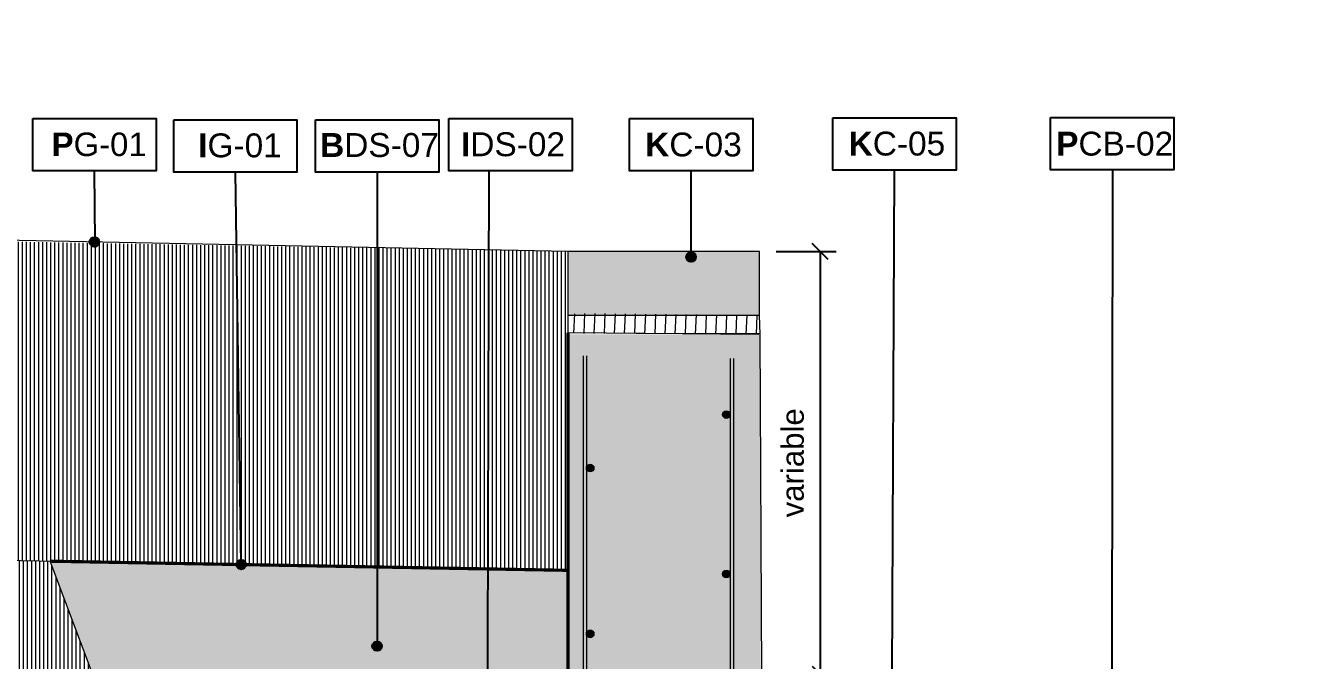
# Model space of a CAD drawing. Header units: metres. Extents: x -325 to 301, y -147 to 149.
# Drawn here: x 27.978 to 29.983, y 84.893 to 85.889 of the extents above; entities that cross this region are included whole.
import ezdxf

# ---------------------------------------------------------------- set-up
doc = ezdxf.new("R2010")
doc.units = ezdxf.units.M
doc.linetypes.add('ACAD_ISO03W100', pattern=[30, 12, -18])
doc.layers.get('Defpoints').update_dxf_attribs({"lineweight": 13})
doc.layers.add('-AUX_MON', color=3, linetype='Continuous', plot=False)
doc.layers.add('0-TX-1_25', color=7, linetype='Continuous', true_color=0x3f4f7f)
doc.layers.add('3-TR-paviment fort', color=7, linetype='Continuous', true_color=0xd1d1d1)
for name, color, linetype in [('02-L-Geotextile', 32, 'Continuous'), ('02-L-Waterproofing Membrane', 152, 'Continuous'), ('A-KEYPLAN_HATCH', 7, 'Continuous'), ('A_TEXT_2', 7, 'Continuous')]:
    doc.layers.add(name, color=color, linetype=linetype)
for name, color, linetype, lineweight, true_color in [('03-TR-Paviment_01_Compacted Ground', 7, 'Continuous', 5, 0xc5a967), ('3-TR grava', 7, 'Continuous', 5, 0x666666), ('3-TR sorra granitica', 7, 'Continuous', 0, 0xf2dac9), ('3-TR tot_u', 7, 'Continuous', 5, 0x787878)]:
    doc.layers.add(name, color=color, linetype=linetype, lineweight=lineweight, true_color=true_color)
for name, color, linetype, lineweight in [('1-CM', 7, 'Continuous', 0), ('2-metall', 5, 'Continuous', 0), ('3-TR Seleccionat', 44, 'Continuous', 0)]:
    doc.layers.add(name, color=color, linetype=linetype, lineweight=lineweight)
doc.styles.add('Arial_4', font='arial.ttf', dxfattribs={"height": 1.8})
doc.styles.get("Standard").update_dxf_attribs({"font": 'arial.ttf'})
doc.dimstyles.new('ISO-25', dxfattribs={"dimtxt": 0.1, "dimasz": 0.1, "dimexe": 0.1, "dimexo": 0.1, "dimgap": 0.1, "dimtad": 1, "dimdec": 0, "dimlfac": 100, "dimzin": 9, "dimtxsty": 'Standard', "dimblk": 'OBLIQUE', "dimcen": 0.1, "dimadec": 0, "dimazin": 0, "dimtfac": 1, "dimtdec": 0, "dimtmove": 0, "dimatfit": 3, "dimldrblk": 'OBLIQUE', "dimfxl": 1, "dimarcsym": 0})

# ---------------------------------------------------------------- blocks, each defined once
blk = doc.blocks.new('hatch keyplan 2')
at = {"layer": 'A-KEYPLAN_HATCH'}
blk.add_lwpolyline([(0, 0.005476596624248486), (0.012874798693294, 0.005476596623793739), (0.012874798693294, -2.273736754432321e-13), (0, 0)], close=True, dxfattribs=at)
blk = doc.blocks.new('hatch keyplan')
at = {"layer": 'A-KEYPLAN_HATCH'}
blk.add_blockref('hatch keyplan 2', (1.430579833341536, 0.8521467901477053), dxfattribs=at)
blk = doc.blocks.new('PCB03')
at = {"layer": 'A-KEYPLAN_HATCH'}
blk.add_blockref('hatch keyplan', (-1.42957983326266, -0.8521467901535917), dxfattribs=at)
at = {"layer": 'A_TEXT_2', "insert": (0.0002022692309803231, 0.0039881901570753), "char_height": 0.0025, "attachment_point": 1}
blk.add_mtext_dynamic_manual_height_columns('\\pi0.00139;{\\fArial|b1|i0|c0|p34;P}CB-02', width=0.01456192034901793, gutter_width=0.015, heights=[0], dxfattribs=at)
blk = doc.blocks.new('I-06B')
at = {"layer": 'A-KEYPLAN_HATCH'}
blk.add_blockref('hatch keyplan', (-1.430579833341536, -0.8521467901477053), dxfattribs=at)
at = {"layer": 'A_TEXT_2', "insert": (-0.0007977307986626325, 0.00404589630651675), "char_height": 0.0025, "attachment_point": 1}
blk.add_mtext_dynamic_manual_height_columns('\\pi0.00206;{\\fArial|b1|i0|c0|p34;I}DS-02', width=0.01456192034901793, gutter_width=0.015, heights=[0], dxfattribs=at)
blk = doc.blocks.new('_Oblique')
at = {"color": 0, "lineweight": -2}
blk.add_line((-0.499999999995058, -0.4999999998130015), (0.500000000028669, 0.500000000163238), dxfattribs=at)
blk = doc.blocks.new('*D1653')
at = {"layer": '0-TX-1_25', "color": 0, "lineweight": -2, "transparency": 16777216}
for p, q in [((24.16364326988585, 85.8758038612811), (24.06692152294196, 85.8758038612811)), ((24.09192152294196, 85.46187065475064), (24.09192152294196, 85.8758038612811)), ((24.19192152294196, 85.46187065475064), (24.06692152294196, 85.46187065475064))]:
    blk.add_line(p, q, dxfattribs=at)
at = {"layer": 'Defpoints', "color": 0, "transparency": 16777216}
for p in [(24.09192152294196, 85.8758038612811), (24.18864326988584, 85.8758038612811), (50.24644041459223, 85.46187065475065)]:
    blk.add_point(p, dxfattribs=at)
at = {"layer": '0-TX-1_25', "color": 0, "lineweight": -2, "transparency": 16777216, "xscale": 0.025, "yscale": 0.025, "zscale": 0.025}
for p, rotation in [((24.09192152294196, 85.8758038612811), 90), ((24.09192152294196, 85.46187065475064), 270)]:
    blk.add_blockref('_Oblique', p, dxfattribs=dict(at, rotation=rotation))
at = {"layer": '0-TX-1_25', "color": 0, "transparency": 16777216, "insert": (24.04934989947676, 85.66883725801586), "char_height": 0.035, "attachment_point": 5, "rotation": 90}
blk.add_mtext('41', dxfattribs=at)
blk = doc.blocks.new('PG01')
at = {"layer": 'A-KEYPLAN_HATCH'}
blk.add_blockref('hatch keyplan', (-1.429579833357655, -0.8521467901535917), dxfattribs=at)
at = {"layer": 'A-KEYPLAN_HATCH', "insert": (0.0002088285972341453, 0.004018987597631085), "char_height": 0.002458832335329341, "attachment_point": 1, "line_spacing_factor": 0.9385317878468563, "style": 'Arial_4'}
blk.add_mtext_dynamic_manual_height_columns('\\pi0.00276;{\\fArial|b1|i0|c0|p34;P}G-01', width=0.01456192034901793, gutter_width=0.015, heights=[0], dxfattribs=at)
blk = doc.blocks.new('*D1654')
at = {"layer": '0-TX-1_25', "color": 0, "lineweight": -2, "transparency": 16777216}
for p, q in [((28.82767881933326, 84.39390185786893), (28.82767881933326, 84.26890185786893)), ((29.13177894718098, 84.29390185786896), (29.13177894718098, 84.31890185786897)), ((28.82767881933326, 84.29390185786893), (29.13177894718098, 84.29390185786893))]:
    blk.add_line(p, q, dxfattribs=at)
at = {"layer": 'Defpoints', "color": 0, "transparency": 16777216}
for p in [(28.82767881933326, 85.40718264077012), (29.13177894718098, 84.29390185786895), (29.13177894718098, 84.29390185786893)]:
    blk.add_point(p, dxfattribs=at)
at = {"layer": '0-TX-1_25', "color": 0, "lineweight": -2, "transparency": 16777216, "xscale": 0.025, "yscale": 0.025, "zscale": 0.025, "rotation": 180}
blk.add_blockref('_Oblique', (28.82767881933326, 84.29390185786893), dxfattribs=at)
at = {"layer": '0-TX-1_25', "color": 0, "lineweight": -2, "transparency": 16777216, "xscale": 0.025, "yscale": 0.025, "zscale": 0.025}
blk.add_blockref('_Oblique', (29.13177894718098, 84.29390185786893), dxfattribs=at)
at = {"layer": '0-TX-1_25', "color": 0, "transparency": 16777216, "insert": (28.97972888325712, 84.33678384968339), "char_height": 0.035, "attachment_point": 5}
blk.add_mtext('30', dxfattribs=at)
blk = doc.blocks.new('Rodó Metàlic 12mm')
at = {"layer": '2-metall'}
h = blk.add_hatch(color=256, dxfattribs=at)
h.dxf.hatch_style = 1
h.paths.add_polyline_path([(-0.006, 0, 1), (0.006, 0, 1)])
blk.add_circle((0, 0), 0.006, dxfattribs=at)
blk = doc.blocks.new('*U1645')
at = {"layer": '2-metall', "rotation": 180}
blk.add_blockref('Rodó Metàlic 12mm', (0.01516838321310843, -0.005999999618680363), dxfattribs=at)
blk = doc.blocks.new('*U1646')
at = {"layer": '2-metall', "color": 0, "linetype": 'ByBlock', "lineweight": -2, "transparency": 16777216}
for p, rotation in [((28.85641892094286, 85.17995699305631), 89.99999999999999), ((28.85641892094286, 84.91995699305632), 89.99999999999999), ((28.85641892094286, 84.65995699305631), 89.99999999999999), ((28.85641892094286, 84.39995699305632), 89.99999999999999), ((28.85641892094286, 84.13995699305632), 89.99999999999999), ((28.90262815660024, 83.91758215524959), 180), ((29.16262815660024, 83.91758215524959), 180), ((29.42262815660024, 83.91758215524959), 180)]:
    blk.add_blockref('*U1645', p, dxfattribs=dict(at, rotation=rotation))
blk = doc.blocks.new('*U1647')
at = {"layer": '2-metall'}
blk.add_blockref('Rodó Metàlic 12mm', (0.0123783490406737, 0.005999314743633022), dxfattribs=at)
blk = doc.blocks.new('*U1648')
at = {"layer": '2-metall', "color": 0, "linetype": 'ByBlock', "lineweight": -2, "transparency": 16777216, "rotation": 90.00000000000001}
for p in [(29.08201131867871, 85.26662083376183), (29.08201131867871, 85.01662083376183), (29.08201131867871, 84.76662083376183), (29.08201131867871, 84.51662083376183), (29.08201131867871, 84.26662083376183), (29.08201131867871, 84.01662083376183)]:
    blk.add_blockref('*U1647', p, dxfattribs=at)
at = {"layer": '2-metall', "color": 0, "linetype": 'ByBlock', "lineweight": -2, "transparency": 16777216}
blk.add_blockref('*U1647', (28.87841541285398, 83.96163266612245), dxfattribs=at)
blk = doc.blocks.new('K02')
at = {"layer": 'A-KEYPLAN_HATCH'}
blk.add_blockref('hatch keyplan', (-1.430579833245696, -0.8521467901477054), dxfattribs=at)
at = {"layer": 'A_TEXT_2', "insert": (-0.0007977307987558913, 0.004020148496218123), "char_height": 0.0025, "attachment_point": 1}
blk.add_mtext_dynamic_manual_height_columns('\\pi0.00244;{\\fArial|b1|i0|c0|p34;K}C-03', width=0.01456192034901793, gutter_width=0.015, heights=[0], dxfattribs=at)
blk = doc.blocks.new('B-DS07')
at = {"layer": 'A-KEYPLAN_HATCH'}
blk.add_blockref('hatch keyplan', (-1.430579833341536, -0.8521467901477053), dxfattribs=at)
at = {"layer": 'A_TEXT_2', "insert": (-0.0007977306934924266, 0.004083503112212838), "char_height": 0.0025, "attachment_point": 1}
blk.add_mtext_dynamic_manual_height_columns('\\pi0.00128;{\\fArial|b1|i0|c0|p34;B}DS-07', width=0.01456192034901793, gutter_width=0.015, heights=[0], dxfattribs=at)
blk = doc.blocks.new('POINT')
at = {"layer": '0-TX-1_25'}
h = blk.add_hatch(dxfattribs=at)
h.set_pattern_fill('ANGLE', color=256)
h.set_pattern_definition([(0, (-83.74681484067048, -12.72584030761209), (0, 6.985), [5.08, -1.905]), (90, (-83.74681484067048, -12.72584030761209), (-6.985, 4.277078946022131e-16), [5.08, -1.905])])
edge = h.paths.add_edge_path()
edge.add_arc((0, 0), 0.0075, 0, 360)
h = blk.add_hatch(color=256, dxfattribs=at)
h.dxf.hatch_style = 1
edge = h.paths.add_edge_path()
edge.add_arc((0, 0), 0.0075, 0, 360)
blk.add_circle((0, 0), 0.0075, dxfattribs=at)
blk = doc.blocks.new('*D1655')
at = {"layer": '0-TX-1_25', "color": 0, "lineweight": -2, "transparency": 16777216}
for p, q in [((29.15411035107176, 85.53464417668121), (29.24764540852265, 85.53464417668121)), ((29.22264540852265, 85.53464417668121), (29.22264540852265, 84.87198969462017)), ((29.15644525360044, 84.87198969462017), (29.24764540852265, 84.87198969462017))]:
    blk.add_line(p, q, dxfattribs=at)
at = {"layer": 'Defpoints', "color": 0, "transparency": 16777216}
for p in [(29.12911035107177, 85.53464417668121), (29.13144525360044, 84.87198969462017), (29.22264540852265, 84.87198969462017)]:
    blk.add_point(p, dxfattribs=at)
at = {"layer": '0-TX-1_25', "color": 0, "lineweight": -2, "transparency": 16777216, "xscale": 0.025, "yscale": 0.025, "zscale": 0.025}
for p, rotation in [((29.22264540852265, 85.53464417668121), 90), ((29.22264540852265, 84.87198969462017), 270)]:
    blk.add_blockref('_Oblique', p, dxfattribs=dict(at, rotation=rotation))
at = {"layer": '0-TX-1_25', "color": 0, "transparency": 16777216, "insert": (29.17985891466182, 85.20331693565068), "char_height": 0.035, "attachment_point": 5, "rotation": 90}
blk.add_mtext('variable', dxfattribs=at)
blk = doc.blocks.new('K04')
at = {"layer": 'A-KEYPLAN_HATCH'}
blk.add_blockref('hatch keyplan', (-1.429579833261921, -0.8521467901527103), dxfattribs=at)
at = {"layer": 'A_TEXT_2', "insert": (0.0002022691850191993, 0.004020148491213238), "char_height": 0.0025, "attachment_point": 1}
blk.add_mtext_dynamic_manual_height_columns('\\pi0.00244;{\\fArial|b1|i0|c0|p34;K}C-05', width=0.01456192034901793, gutter_width=0.015, heights=[0], dxfattribs=at)
blk = doc.blocks.new('IG01')
at = {"layer": 'A-KEYPLAN_HATCH', "xscale": 10, "yscale": 10, "zscale": 10}
blk.add_blockref('hatch keyplan', (-14.30579833341537, -8.521467901477052), dxfattribs=at)
at = {"layer": 'A_TEXT_2', "insert": (-0.007977307986635651, 0.04045896306516727), "char_height": 0.025, "attachment_point": 1}
blk.add_mtext_dynamic_manual_height_columns('\\pi0.03354;{\\fArial|b1|i0|c0|p34;I}G-01', width=0.1456192034901793, gutter_width=0.15, heights=[0], dxfattribs=at)

msp = doc.modelspace()

# ---------------------------------------------------------------- hatches: boundary and pattern name
at = {"layer": '03-TR-Paviment_01_Compacted Ground'}
h = msp.add_hatch(dxfattribs=at)
h.set_pattern_fill('ANSI31', color=256, scale=0.002, angle=225, style=0)
h.set_pattern_definition([(270, (0.06468023574112536, 2.660280186011107), (0.006350000000000001, -8.673617379884035e-19), [])])
h.paths.add_polyline_path([(27.5251858306438, 85.55772010574314), (28.82767881933326, 85.5346544236975), (28.82767881933326, 85.40718264077012), (28.82767881933326, 85.03473227414355), (27.5251858306438, 85.05771981661279)])
at = {"layer": '3-TR grava'}
h = msp.add_hatch(dxfattribs=at)
h.set_pattern_fill('GRAVEL', color=256, scale=0.002499999999999999, angle=-65.4594079214056)
h.set_pattern_definition([(162.5533795785944, (4.944965445087526, 4.266440596008607), (-0.7308664413105133, 0.2247454003224839), [0.008543035999999997, -0.8457620909891246]), (119.5103330785944, (4.936815402460311, 4.2690019492007), (0.3742512880765163, -0.6667924889896534), [0.01466011799999999, -1.451351222338099]), (67.05103917859438, (4.929594116274377, 4.281760160314363), (-0.3716630592082972, -0.8677521653213358), [0.010337038, -1.023368069852499]), (201.8142810785944, (4.904867307753609, 4.297694581872022), (1.181651354603073, 0.4697151542846622), [0.013350113, -1.321660935643449]), (227.3742462585944, (4.892473155506405, 4.292733690815652), (0.5612966858302837, 0.6053067655956635), [0.01309084249999999, -1.295995193633599]), (291.8142810785944, (4.883607936273116, 4.283101530468898), (-0.469715154284662, 1.181651354603073), [0.013350113, -1.321660935643449]), (332.2348325485944, (4.888568827329486, 4.270707378221687), (-0.9205000676641384, 0.487190799820997), [0.01765484149999999, -1.747827882856174]), (6.795920448594397, (4.904190954528072, 4.262482898494), (1.455422802273856, 0.1758798357438445), [0.01666798799999999, -1.650131415047624]), (55.97015769859441, (4.920741838167935, 4.264455276687883), (0.5399387022612131, 0.8049723273507521), [0.01339532499999999, -1.3261386424678]), (109.7769503785944, (4.928238200162703, 4.275556613627344), (0.2323495932458333, -0.6617765230940462), [0.01529283199999999, -0.7493484237499997]), (156.9380298785944, (4.923063729271131, 4.289947421491817), (-0.9518899865877168, 0.403052978445805), [0.01977694799999999, -1.957919312804424]), (73.35466690859441, (4.930399880768391, 4.240244610895132), (0.1619655624356715, 0.5625907985248246), [0.006750113499999993, -0.6682641456085994]), (106.0098264785944, (4.932333435581732, 4.246711897094457), (0.2273336257813093, -0.8036782145792247), [0.01284204949999999, -1.271365974925999]), (159.5405920785944, (4.928791561440971, 4.259055889664566), (-0.05776387016626404, -0.02637395122873604), [0.00898023349999999, -0.08082232771069991]), (137.7391825885944, (4.933877049274912, 4.26626423472365), (0.2473974964595234, -0.2360714483909447), [0.004836032999999995, -0.4787655592223495]), (226.3420015685945, (4.930297956583914, 4.269516487098429), (0.1469176592604953, 0.1368857238627072), [0.006839140499999997, -0.3351188247499998]), (325.5043486085944, (4.925576527616435, 4.264568537168898), (0.1946495940143111, -0.120543708048443), [0.01110799149999999, -0.3591574538227498]), (96.10564325859437, (4.934731368615708, 4.258277612254545), (-0.005015967701359904, -0.1419016915615013), [0.008032178499999992, -0.1927724529206998]), (310.9301324125944, (4.915001064871248, 4.30301953179486), (0.4370311227861184, -0.498516847976386), [0.01125219999999999, -1.113970666813474]), (4.886768018594398, (4.922372830088445, 4.294518371428026), (-0.7408983767459327, -0.05905798282647834), [0.00943997349999999, -0.9345553919549991]), (227.7391825885944, (4.94628414264896, 4.263552402500295), (0.236071448391113, 0.2473974964597082), [0.009672002499999995, -0.4739295897223497]), (278.1510517485945, (4.939779637899409, 4.256394217118299), (-0.09044790183450205, 0.6567605553424388), [0.0112522, -1.113970666813499]), (273.9845468585944, (4.879187465368165, 4.286667682033041), (-0.01634201581114443, 0.3415672532887591), [0.01085087999999999, -0.5316933578276495]), (229.3157326785944, (4.87994146535479, 4.275843025732712), (0.5035328153719132, 0.5789328146197839), [0.009091802999999996, -0.9000898345179996]), (1.342001568594393, (4.888784011994989, 4.236600812569904), (0.3415672532877387, 0.01634201583260717), [0.009672002499999995, -0.4739295897223497]), (311.8946167185944, (4.898453390891991, 4.236827333531949), (-0.5739168466802447, 0.6454345072093443), [0.0106445685, -1.053809399504999]), (3.984546858594393, (4.87586077589291, 4.264905108951368), (-0.3415672532888743, -0.01634201580877165), [0.005425439999999994, -0.5371187978276495]), (35.85052455259439, (4.887201574921267, 4.240066644779873), (0.204681529436305, 0.1632596750812058), [0.003237864999999998, -0.3205498741131499]), (100.5043486105944, (4.889826028917291, 4.241962981042974), (0.02135798351994012, -0.1996655617274969), [0.01309084249999999, -0.2487263647267249]), (120.5495980385944, (4.887439432179857, 4.254834452637667), (0.321503382482428, -0.5512647504169873), [0.01213167499999999, -1.201034121583424]), (238.2306596085944, (4.920377779301472, 4.262194881558315), (0.08915378909610928, 0.1105117726299222), [0.009158096999999995, -0.2197944089919999]), (287.6978186685944, (4.915556030979822, 4.254408897797575), (0.332829430610122, -1.034733695266432), [0.01598891899999998, -1.582900226625773]), (355.4859879785944, (4.920416602682018, 4.239176711719139), (-0.5098428960780156, 0.04643782207191866), [0.006537705999999996, -0.6472348079527496]), (24.54059207859439, (4.926934048558415, 4.23866217382141), (0.03138991893752502, 0.08413782139499214), [0.003809999999999998, -0.05968999999999997]), (54.7970292385944, (4.888644869260272, 4.256780948577855), (-0.2988512862779227, -0.4156731392452753), [0.008821673999999996, -0.8733485193299996]), (342.5533795785944, (4.89373035709421, 4.263989293636939), (0.7308664413097111, -0.224745400325036), [0.01708607199999999, -0.8372190549891245]), (294.5405920785944, (4.910030442348635, 4.258866587252754), (0.08413782139499214, -0.03138991893752502), [0.01650999999999999, -0.04698999999999998]), (259.8454385785944, (4.916887669668103, 4.243847981009537), (-0.1406075784639759, -0.7622563603398058), [0.01004023899999999, -0.9939829181034995]), (188.5951961785944, (4.915117535012875, 4.233965022277332), (-0.257429431892943, -0.04773193475317565), [0.009245726999999995, -0.4530412509692998]), (142.1865674385944, (4.90597563514045, 4.232583223911959), (-1.078743774950315, 0.8337740209468908), [0.01505362749999999, -1.490311610573449]), (109.9666708185944, (4.894083079664128, 4.241812502011712), (-0.2850974958072774, 0.7773042633900631), [0.01592573649999999, -1.576646161405999])])
edge = h.paths.add_edge_path(flags=16)
edge.add_arc((28.54594561328577, 84.43225004009855), 0.07499999999999929, 0, 360)
h.paths.add_polyline_path([(28.29010222661744, 84.32046716974419), (28.8276332575638, 84.32046716974418), (28.82730789417108, 85.03458208808864), (28.0163249621661, 85.04905176101309)])
at = {"layer": '3-TR Seleccionat'}
h = msp.add_hatch(dxfattribs=at)
h.set_pattern_fill('ANSI31', color=256, scale=0.002, angle=225, style=0)
h.set_pattern_definition([(270, (-6.563035979157156, 5.866881553725065), (0.006350000000000001, -8.673617379884035e-19), [])])
h.paths.add_polyline_path([(28.0163249621661, 85.04905176101309), (27.5279387749288, 85.05767089886591), (27.52520849388949, 83.61664415324037), (30.5252084938484, 83.6166441310569), (30.5252084938484, 84.36140969894974), (30.52382803700739, 84.38587549230722), (29.13123902266458, 84.39084503654557), (29.13115531848283, 84.2204671697442), (29.48115531848283, 84.2204671697442), (29.48115531848283, 83.77046716974421), (27.52520447720005, 83.770466187596), (27.52520447720005, 84.22046618759599), (28.32767881933325, 84.2204671697442)])
at = {"layer": '3-TR sorra granitica'}
h = msp.add_hatch(dxfattribs=at)
h.set_pattern_fill('LINE', color=256, scale=0.004999999999999998, angle=69.26271302954748, style=0)
h.set_pattern_definition([(87.53875563976851, (49.33535657204414, 334.2113025963405), (-0.01586035527714599, 0.0006817297724958597), [])])
h.paths.add_polyline_path([(28.82767881933326, 85.43465442369751), (28.82767881933326, 85.4064663939277), (29.12685281234808, 85.4047623047758), (29.12767881933326, 85.43465442369751), (28.8430256697479, 85.4378077545768)])
at = {"layer": '3-TR tot_u'}
h = msp.add_hatch(dxfattribs=at)
h.set_pattern_fill('AR-CONC', color=256, scale=0.0002499999999999998, angle=90.58726092987852)
h.set_pattern_definition([(140.5872609298785, (4.868212330036577, 4.281656631299583), (0.003517738578472596, 0.04558461658669537), [0.004762499999999996, -0.05238749999999996]), (85.58726092987852, (4.868212330036577, 4.281656631299583), (-0.04767139590977341, -0.00929994979371116), [0.003809999999999997, -0.04191014604249996]), (191.0387056298786, (4.868505474136018, 4.285455337152399), (-0.04415365538318716, 0.0362846666927757), [0.004047502199999997, -0.04452256114999997]), (136.7714609298785, (4.855512997130333, 4.281526463191454), (0.009815426627263462, 0.0678739282378536), [0.007143749999999994, -0.07858124999999994]), (187.2228185398785, (4.856330942569137, 4.2871826187896), (-0.06246159789290918, 0.05871392010036004), [0.006071255784999995, -0.06678390203999994]), (81.7714120998786, (4.855512997130333, 4.281526463191454), (-0.06246159788989664, 0.05871392010375959), [0.005714991767499992, -0.0628649329799999]), (111.5872609298785, (4.858622746302828, 4.287908671671616), (0.02517646531543982, 0.03816364754881366), [0.004762499999999996, -0.05238749999999996]), (56.58726092987855, (4.858622746302828, 4.287908671671616), (-0.0462029321303139, 0.01497773884208171), [0.003809999999999997, -0.04190999999999996]), (162.0387059298785, (4.8607207850919, 4.291088975632704), (-0.02102646705166375, 0.05314138630394799), [0.004047502199999997, -0.04452248439999996]), (128.0872609298785, (4.868212330036577, 4.281656631299583), (-0.02114556348804155, 0.0005554494380260346), [0, -0.04140199999999997, 0, -0.04254499999999996, 0, -0.04206874999999997]), (98.08726092987848, (4.868212330036577, 4.281656631299583), (-0.02521504447655499, 0.01644733903555077), [0, -0.02425699999999998, 0, -0.04044949999999996, 0, -0.01603374999999999]), (58.08726092987852, (4.868357467477139, 4.267496875109117), (0.001084678264659777, 0.03391054737691759), [0, -0.01587499999999999, 0, -0.04952999999999996, 0, -0.06572249999999995]), (48.08726092987852, (4.868422551531204, 4.261147208655998), (-0.006735849794676834, 0.03696519821488923), [0, -0.02063749999999998, 0, -0.03289299999999997, 0, -0.04667249999999996])])
h.paths.add_polyline_path([(27.52520447720005, 84.22046716958505), (27.52520447720005, 83.87046716990336), (29.12868042885796, 83.87046716986062), (29.48115531848283, 83.8704671697442), (29.48115531848283, 84.2204671697442), (29.13115531848283, 84.2204671697442), (29.12880502165766, 85.40476046509413), (28.82896231851267, 85.40494386905176), (28.82639532015385, 84.22046716939495)])
at = {"layer": '3-TR-paviment fort'}
msp.add_hatch(color=256, dxfattribs=at).paths.add_polyline_path([(28.82767881933326, 85.5346544236975), (28.82767881933326, 85.43465442369751), (29.12767881933326, 85.43465442369751), (29.12767881933326, 85.5346544236975)])

# ---------------------------------------------------------------- linework, layer by layer
at = {"layer": '-AUX_MON'}
for radius in [1.795796165688976, 1.644287805263133]:
    msp.add_circle((29.00652992430147, 84.97152412866221), radius, dxfattribs=at)
at = {"layer": '0-TX-1_25'}
for points in [[(28.08671425280703, 85.54968760955722), (28.08559429647981, 85.66098018641961)], [(28.31563766495864, 85.0437692270365), (28.30642602977865, 85.65922789275486)], [(28.5285804325539, 85.65922789274804), (28.5285804325539, 84.91583432144408)], [(28.70034026659431, 84.34615711816132), (28.7044081130297, 85.66098018641961)], [(29.02056034919867, 85.52616329788206), (29.02056034919866, 85.66209772059159)], [(29.33551151504642, 84.87109180462109), (29.33931568584046, 85.6624009494825)], [(29.68031747448355, 84.86957312791564), (29.68154551908497, 85.66098018641961)]]:
    msp.add_lwpolyline(points, dxfattribs=at)
at = {"layer": '02-L-Geotextile', "color": 244, "linetype": 'ACAD_ISO03W100', "ltscale": 0.002, "true_color": 0x991b1e, "const_width": 0.005, "elevation": -6.55566464534473e-08}
msp.add_lwpolyline([(28.0163249621661, 85.04905176101309), (28.82767881933326, 85.03473227414355)], dxfattribs=at)
at = {"layer": '02-L-Waterproofing Membrane', "linetype": 'ACAD_ISO03W100', "ltscale": 0.002, "const_width": 0.005}
msp.add_lwpolyline([(27.52405995432873, 84.22008980959878), (28.82767959739476, 84.21965804239818), (28.82767959739476, 85.40727881575062)], dxfattribs=at)
at = {"layer": '1-CM'}
for points in [[(28.82767881933326, 85.5346544236975), (27.52517699476677, 85.56108045389641)], [(28.82767881933326, 85.43465442369751), (28.82767881933326, 84.2204671697442), (28.78115531848282, 84.2204671697442)], [(29.12880558460677, 85.40471990298073), (29.12767881933326, 85.43465442369751)], [(27.58115531848283, 83.8704671697442), (29.48115531848283, 83.8704671697442), (29.48115531848283, 84.2204671697442), (29.13115531848283, 84.2204671697442), (29.13115531848283, 84.8704671697442), (29.12880558460677, 85.40471990298073)], [(29.12685281234808, 85.4047623047758), (28.82767881933326, 85.40718264077012)], [(28.93449205659056, 85.4064663939277), (29.12899001301924, 85.40628308869026)], [(28.82767881933326, 85.03473227414355), (27.52518583064379, 85.05771981661279)], [(28.78115531848282, 84.2209631273041), (28.32767881933325, 84.2204671697442), (28.0163249621661, 85.04905176101309)]]:
    msp.add_lwpolyline(points, dxfattribs=at)
msp.add_lwpolyline([(28.82767881933326, 85.5346544236975), (28.82767881933326, 85.43465442369751), (29.12767881933326, 85.43465442369751), (29.12767881933326, 85.5346544236975)], close=True, dxfattribs=at)
at = {"layer": '2-metall'}
for points in [[(28.85141892094286, 85.37124959295238), (28.85141892094286, 83.9375821552496, 0.414213562373095), (28.87641892094286, 83.9125821552496), (29.42295674948355, 83.9125821552496)], [(28.85641892094286, 85.37124959295238), (28.85641892094286, 83.9375821552496, 0.414213562372991), (28.87641892094286, 83.91758215524959), (29.42262815660024, 83.91758215524959)], [(29.08701131867871, 85.36714228595491), (29.08701131867871, 83.98163266612247, -0.414213562373095), (29.06201131867871, 83.95663266612246), (28.87841541285398, 83.95663266612246)], [(29.08201131867871, 85.36714228595491), (29.08201131867871, 83.98163266612247, -0.414213562372991), (29.06201131867871, 83.96163266612245), (28.87841541285398, 83.96163266612245)]]:
    msp.add_lwpolyline(points, format="xyb", dxfattribs=at)

# ---------------------------------------------------------------- block references
at = {"color": 244, "true_color": 0x991b1e, "xscale": 14.99999999999007, "yscale": 14.99999999999007, "zscale": 14.99999999999007}
msp.add_blockref('K02', (28.92399935756142, 85.6609801864151), dxfattribs=at)
at = {"layer": '0-TX-1_25', "xscale": 15, "yscale": 15, "zscale": 15}
for name, p in [('B-DS07', (28.4320194423542, 85.65922789274974)), ('I-06B', (28.6411118786593, 85.66098018642187)), ('PCB03', (29.56868360344414, 85.66276250267754))]:
    msp.add_blockref(name, p, dxfattribs=at)
at = {"layer": '0-TX-1_25'}
for p in [(28.0855853903432, 85.54971051267567), (29.02056034919867, 85.52616329788206), (28.31563766495864, 85.0437692270365), (28.5285804325539, 84.91583432144408)]:
    msp.add_blockref('POINT', p, dxfattribs=at)
at = {"layer": '1-CM', "xscale": 1.5, "yscale": 1.5, "zscale": 1.5}
msp.add_blockref('IG01', (28.20986503957895, 85.65922789275656), dxfattribs=at)
at = {"layer": '2-metall'}
for name in ['*U1648', '*U1646']:
    msp.add_blockref(name, (0, 0), dxfattribs=at)
at = {"layer": 'A-KEYPLAN_HATCH', "xscale": 14.99999999999007, "yscale": 14.99999999999007, "zscale": 14.99999999999007}
for name, p in [('PG01', (27.97403330652196, 85.6609801865096)), ('K04', (29.2277546944466, 85.66240094955884))]:
    msp.add_blockref(name, p, dxfattribs=at)

# ---------------------------------------------------------------- dimensions: what is measured, and where the dimension line sits
at = {"layer": '0-TX-1_25'}
dim = msp.add_linear_dim(base=(24.09192152294196, 85.8758038612811), p1=(50.2464404145922, 85.46187065475063), p2=(24.18864326988583, 85.87580386128107), angle=90, dimstyle='ISO-25', override={"dimtxt": 0.035, "dimasz": 0.025, "dimexe": 0.025, "dimexo": 0.025, "dimgap": 0.025, "dimblk1": 'Oblique', "dimblk2": 'Oblique', "dimsah": 1, "dimfxl": 0.1, "dimfxlon": 1, "dimarcsym": 1}, dxfattribs=at)
dim.commit()
dim.dimension.update_dxf_attribs({"geometry": '*D1653', "text_midpoint": (24.09192152294197, 85.66883725801586), "dimtype": 160})
dim = msp.add_linear_dim(base=(29.22264540852265, 84.87198969462017), p1=(29.12911035107175, 85.53464417668118), p2=(29.13144525360043, 84.87198969462014), angle=90, text='variable', dimstyle='ISO-25', override={"dimtxt": 0.035, "dimasz": 0.025, "dimexe": 0.025, "dimexo": 0.025, "dimgap": 0.025, "dimblk1": 'Oblique', "dimblk2": 'Oblique', "dimsah": 1, "dimfxl": 0.1, "dimfxlon": 1, "dimarcsym": 1}, dxfattribs=at)
dim.commit()
dim.dimension.update_dxf_attribs({"geometry": '*D1655', "text_midpoint": (29.17985891466182, 85.20331693565068)})
dim = msp.add_linear_dim(base=(29.13177894718098, 84.29390185786893), p1=(28.82767881933326, 85.40718264077012), p2=(29.13177894718098, 84.29390185786895), dimstyle='ISO-25', override={"dimtxt": 0.035, "dimasz": 0.025, "dimexe": 0.025, "dimexo": 0.025, "dimgap": 0.025, "dimblk1": 'Oblique', "dimblk2": 'Oblique', "dimsah": 1, "dimfxl": 0.1, "dimfxlon": 1, "dimarcsym": 1}, dxfattribs=at)
dim.commit()
dim.dimension.update_dxf_attribs({"geometry": '*D1654', "text_midpoint": (28.97972888325712, 84.33678384968339)})

doc.saveas('drawing.dxf')
